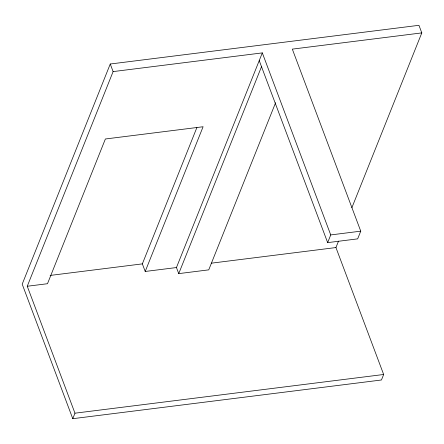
<?xml version="1.0" encoding="UTF-8"?>
<svg xmlns="http://www.w3.org/2000/svg" width="444" height="444" viewBox="0 0 444 444"><rect width="100%" height="100%" fill="white"/><g stroke="black" fill="none" stroke-linecap="round" stroke-linejoin="round"><path stroke-width="0.67" d="M351.881 207.709L421.8 32.9L418.947 25.308L110.256 64.008L22.2 284.166L72.766 418.692L381.457 379.992L383.66 374.492L335.942 247.558L338.517 241.131M72.766 418.692L74.969 413.186L27.256 286.252L113.109 71.595L110.256 64.008M113.109 71.595L262.31 52.892L176.451 267.549L145.21 271.467L142.358 263.875L196.903 127.511M145.21 271.467L203.097 126.74L105.378 138.989L47.491 283.716L27.256 286.252M275.585 102.758L208.747 269.858L178.738 273.621L261.51 66.672M421.8 32.9L292.324 49.129L360.75 231.163L357.664 238.866L327.65 242.629L330.736 234.926L262.31 52.892M330.736 234.926L360.75 231.163M50.144 275.435L142.358 263.875M211.261 263.187L335.942 247.558M74.969 413.186L383.66 374.492M259.229 60.6L327.65 242.629M176.451 267.549L178.738 273.621"/></g></svg>
